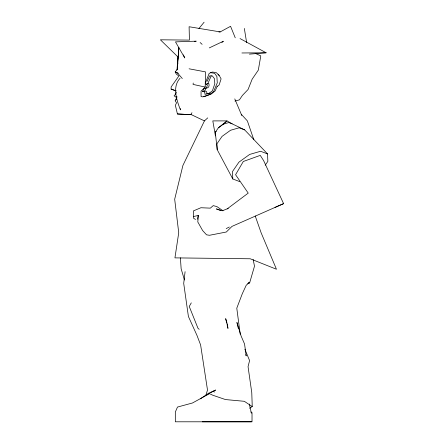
<?xml version="1.0" encoding="UTF-8"?>
<svg xmlns="http://www.w3.org/2000/svg" width="444" height="444" viewBox="0 0 444 444"><rect width="100%" height="100%" fill="white"/><g stroke="black" fill="none" stroke-linecap="round" stroke-linejoin="round"><path stroke-width="0.67" d="M223.021 210.789L216.927 206.61L213.237 205.622L210.339 208.147L200.927 207.731L193.451 210.883L193.529 218.22L195.549 219.491M205.283 83.328L209.096 73.549L210.639 72.683L214.641 73.304L216.894 76.507L217.271 82.878L213.664 91.481L209.723 94.461L202.88 96.859L201.071 96.581L201.054 91.12L205.189 87.068L205.555 71.895L189.083 68.803M176.362 90.981L171.095 89.116L171.162 86.913L178.882 75.963L176.329 74.098L175.191 71.95L177.328 69.236L178.821 47.491L178.205 56.932L177.539 60.662L177.833 63.986M177.345 69.653L177.9 56.888L160.395 39.799L189.433 40.104L189.1 26.74L220.218 31.913L230.558 26.301L235.248 37.818M176.989 69.997L177.85 58.664M185.087 271.673L183.705 283.389L188.406 316.489L196.942 335.331L200.61 344.933L207.498 390.004L205.938 395.177M198.485 215.878L197.769 221.889L202.619 230.541L206.538 234.815L209.451 235.287L226.329 232.012L232.007 226.379L283.605 203.63L263.592 160.55L260.256 155.378L243.295 161.488L235.581 174.725L248.224 193.107L227.173 208.902M193.251 83.034L193.04 84.399L205.189 87.068M197.325 219.258L198.118 215.695M211.239 75.874L207.836 83.639L205.844 84.171L207.048 84.36L207.365 85.104L206.543 87.773L205.111 88.672L204.101 88.517L202.497 91.531L204.096 91.708L204.801 92.585L205 94.361L209.041 93.351L212.41 90.831L214.802 83.733L214.474 78.688L212.26 75.857L209.646 75.885L207.159 81.319M217.183 86.452L215.14 90.92L211.394 93.956L204.912 96.437L203.779 96.259M207.737 117.876L204.44 120.896L182.9 165.479L174.681 199.228L178.732 232.723L174.936 257.875L250.227 258.774L276.451 269.236L261.1 232.723L255.228 215.978M202.497 91.531L204.606 91.076L206.149 88.029M176.423 92.302L175.286 94.544L174.103 95.776L175.802 97.114M175.225 100.688L176.706 97.83M191.286 302.864L189.238 306.465L197.98 328.266L199.145 329.315M191.958 112.704L190.942 114.463L204.44 120.896M239.749 181.624L232.8 178.976L217.21 149.667L215.279 132.312L218.376 127.805L227.006 120.896L232.14 123.837L244.65 129.876L267.538 153.924L267.854 161.355L265.207 165.212M180.059 78.244C171.967 86.796 176.729 100.288 180.436 109.884L180.253 108.525M198.929 28.516L204.112 22.2M215.279 132.312L216.256 131.363M223.587 124.226L227.006 120.896L212.809 120.896L215.429 135.886M221.861 42.513L223.393 41.22L209.279 47.908M217.027 86.574L219.158 84.915L221.095 78.871L219.158 75.375L216.245 72.622L212.476 72.033L210.639 72.683M218.376 127.805L223.537 124.081L228.793 122.566L232.14 123.837M200.355 398.84L208.625 393.218L215.623 390.032L210.817 392.635M249.567 408.264L252.242 406.565L251.77 392.651L248.052 366.65L249.584 360.578L244.872 349.195M209.779 393.512L192.48 402.986L177.489 407.059L175.325 412.015L175.325 421.8L252.02 421.789L252.02 412.587L250.849 411.971M208.408 393.939L209.612 393.29M226.201 228.605L229.32 227.017M275.002 207.426L283.605 203.63M228.277 208.425L222.322 210.778L216.361 208.908L220.801 210.606M248.307 282.817L249.561 282.34L246.237 285.226L242.319 293.678L236.785 308.192L240.221 334.227M210.106 93.046L206.937 93.9L206.765 92.113L206.11 91.242L204.606 91.076M247.68 283.733L249.561 283.155L254.495 266.172L253.152 259.49M234.92 101.054L239.405 99.883L242.402 95.421L248.057 89.516L252.175 79.132L258.314 70.146L260.789 55.9L255.844 53.63M193.556 216.544L198.662 215.357M194.256 41.581L196.242 41.159L175.48 41.88L184.76 57.948L183.389 54.817M249.406 54.135L266.128 52.786L240.021 38.561M218.859 31.979L220.218 31.913M241.93 52.975L266.128 52.786M202.292 421.8L251.393 421.789M177.417 113.969L190.914 114.674L177.417 113.969L175.374 105.311L176.551 102.83L175.158 100.821M207.836 83.639L208.969 83.816L209.069 85.847L208.458 87.257L206.826 88.134M171.095 89.116L175.818 90.765M213.359 391.553L214.635 392.013M244.65 129.876L239.161 127.789L230.525 130.275L222.044 136.391L216.961 143.801L217.21 149.667M267.538 153.924L260.589 151.276L249.656 154.423L238.922 162.165L232.484 171.545L232.8 178.976M178.266 73.193L175.191 71.95L177.755 73.243L182.312 78.538M208.625 393.218L212.743 395.221L225.48 399.561L244.322 401.304L252.242 406.565M218.032 74.742L219.158 75.375M200.133 42.546L202.131 44.345M234.776 98.907L241.253 114.258L247.364 120.896L253.835 139.771M241.253 114.258L241.697 115.462M245.776 354.634L246.198 355.933L244.55 343.989L241.142 336.086L236.924 322.466L238.317 328.438M184.454 280.009L181.146 268.798L180.392 257.825M226.745 323.204L225.68 318.642L227.395 324.398L227.966 328.416L227.051 324.503M249.3 404.001L251.393 413.22M244.339 28.444L246.62 42.552M176.812 96.448L176.812 97.841L176.135 99.722L176.812 96.448"/></g></svg>
